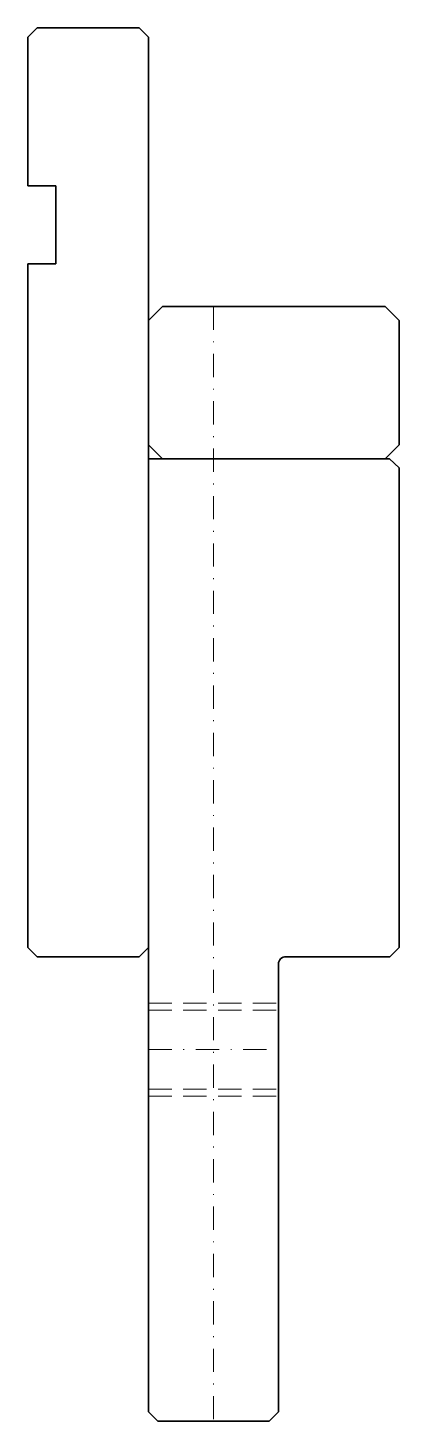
# Model space of a CAD drawing. Header units: millimetres. Extents: x -20 to 20, y 0 to 150.
import ezdxf

# ---------------------------------------------------------------- set-up
doc = ezdxf.new("R2010")
doc.units = ezdxf.units.MM
doc.header["$LTSCALE"] = 5
for name, pattern in [('AUSGEZOGEN', [0]), ('DASHDOT', [1, 0.5, -0.25, 0, -0.25]), ('DASHED', [0.75, 0.5, -0.25])]:
    doc.linetypes.add(name, pattern=pattern)
doc.layers.add('2', color=7, linetype='Continuous')

msp = doc.modelspace()

# ---------------------------------------------------------------- linework, layer by layer
at = {"layer": '2', "color": 7, "linetype": 'AUSGEZOGEN', "lineweight": 35}
for p, q in [((-19, 150), (-20, 149)), ((-8, 150), (-19, 150)), ((-7, 149), (-8, 150)), ((-20, 149), (-20, 133)), ((-7, 1), (-7, 149)), ((-20, 133), (-17, 133)), ((-17, 133), (-17, 124.6)), ((-17, 124.6), (-20, 124.6)), ((-20, 124.6), (-20, 51)), ((-7, 118.5), (-5.5, 120)), ((-5.5, 120), (18.5, 120)), ((18.5, 120), (20, 118.5)), ((20, 118.5), (20, 105.1)), ((-5.5, 103.6), (-7, 105.1)), ((20, 105.1), (18.5, 103.6)), ((18.97, 103.6), (-7, 103.6)), ((20, 102.63), (18.97, 103.6)), ((20, 51), (20, 102.63)), ((-20, 51), (-19, 50)), ((-8, 50), (-7, 51)), ((19, 50), (20, 51)), ((-19, 50), (-8, 50)), ((7.8, 50), (19, 50)), ((7, 1), (7, 49.2)), ((-7, 1), (-6, 0)), ((-6, 0), (6, 0)), ((6, 0), (7, 1))]:
    msp.add_line(p, q, dxfattribs=at)
at = {"layer": '2', "color": 7, "linetype": 'DASHDOT', "lineweight": 18}
for p, q in [((0, 120), (0, 0)), ((-7, 40), (7, 40))]:
    msp.add_line(p, q, dxfattribs=at)
at = {"layer": '2', "color": 7, "linetype": 'DASHED', "lineweight": 18}
for p, q in [((-7, 45), (7, 45)), ((-7, 44.25), (7, 44.25)), ((-7, 35.75), (7, 35.75)), ((-7, 35), (7, 35))]:
    msp.add_line(p, q, dxfattribs=at)
at = {"layer": '2', "color": 7, "linetype": 'AUSGEZOGEN', "lineweight": 35}
msp.add_arc((7.8, 49.2), 0.8, 90, 180, dxfattribs=at)

doc.saveas('drawing.dxf')
